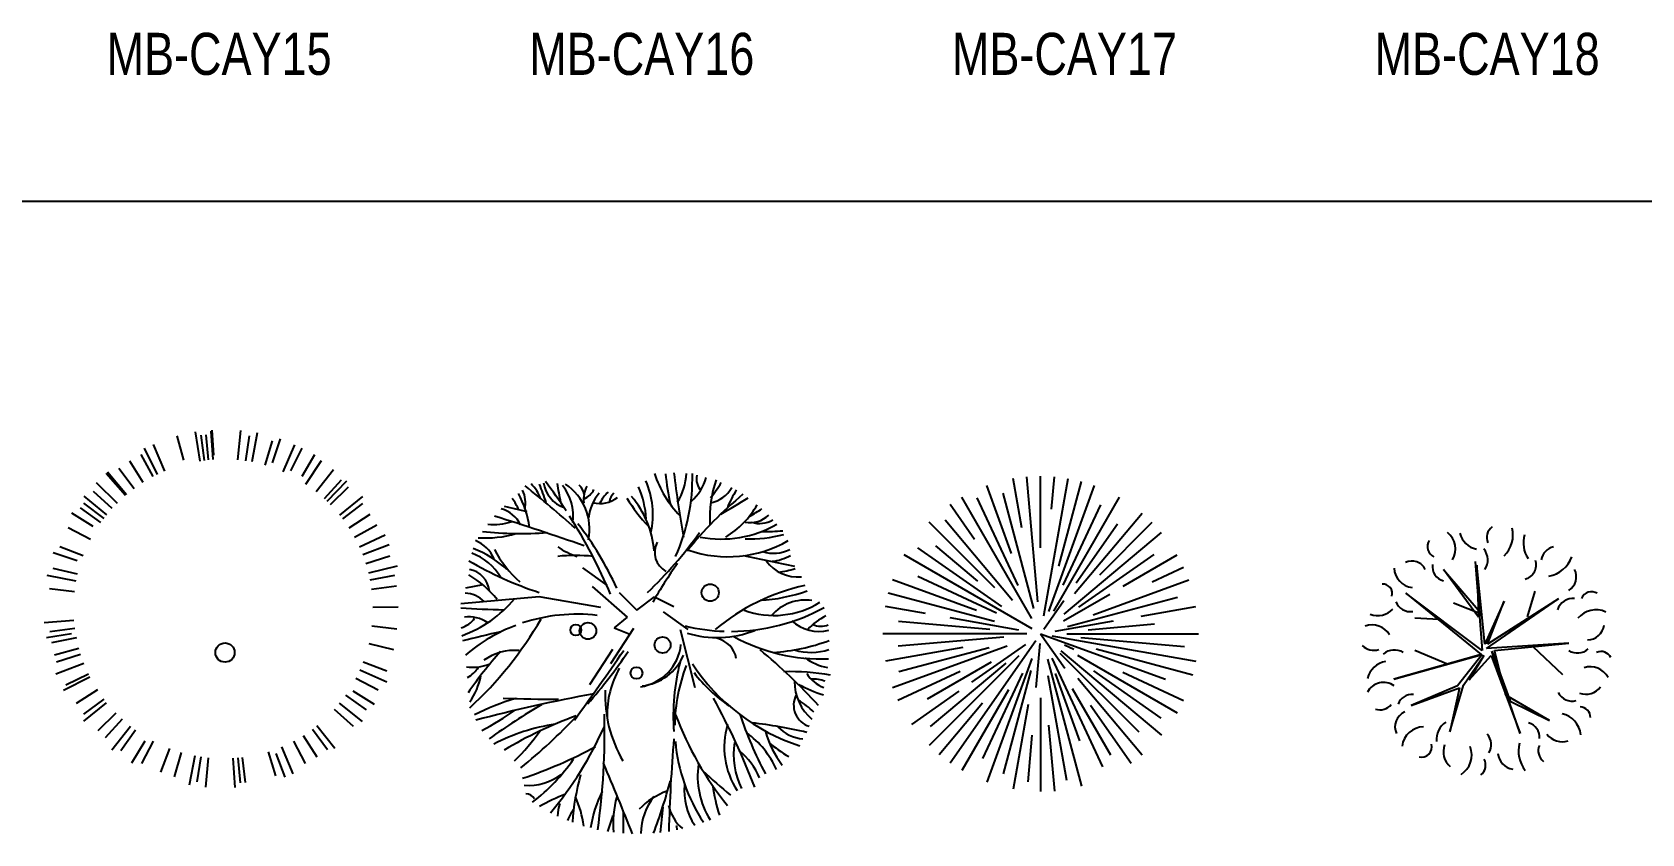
# Model space of a CAD drawing. Header units: millimetres. Extents: x 21129 to 2803301, y -510327 to 166837.
# Drawn here: x 280040 to 295348, y -115218 to -107597 of the extents above; entities that cross this region are included whole.
import ezdxf
from ezdxf.enums import TextEntityAlignment as Align

# ---------------------------------------------------------------- set-up
doc = ezdxf.new("R2010")
doc.units = ezdxf.units.MM
doc.layers.add('....13_TNT_F_TREE', color=76, linetype='Continuous', transparency=0.5)
doc.layers.add('....20_TNT_N_TEXT', color=9, linetype='Continuous')
doc.styles.add('.TNT_A_TXT_3_NOTE', font='uromans.shx', dxfattribs={"width": 0.8})

# ---------------------------------------------------------------- blocks, each defined once
blk = doc.blocks.new('mb-cay37')
for p, q in [((-134.8, 371.7), (-162.3, 527.6)), ((-84.4, 136.6), (-119.1, 533.3)), ((-75.5, 307.4), (-75.5, 535.2)), ((-65.5, 91.9), (11.3, 527.6)), ((-40.9, 430.6), (-31.9, 533.3)), ((-17.9, 250.2), (53.9, 518.2)), ((-103.8, 84.3), (-325.5, 468.2)), ((-147.2, 188.9), (-276.8, 466.8)), ((-168.4, 290.4), (-246.5, 505.1)), ((-97.1, 115.7), (-194.9, 480.6)), ((-49.6, 106.3), (95.5, 505.1)), ((-33.9, 107.4), (174.5, 468.2)), ((-284.8, 334.1), (-362.3, 444.8)), ((-3.7, 189.2), (115.1, 443.9)), ((31.5, 162.8), (245.9, 418.2)), ((-221, 180.7), (-429.1, 388.8)), ((-164.3, 141.1), (-378.3, 396)), ((37.3, 196.4), (168.4, 383.6)), ((111.6, 222.4), (278, 388.8)), ((-198.6, 121.4), (-464.8, 307.8)), ((-274.4, 202.1), (-408, 314.2)), ((-0.5, 98.1), (307.5, 356.6)), ((-102.5, 50.8), (-508.5, 285.2)), ((46, 120.3), (284.2, 287.1)), ((186, 186.2), (357.5, 285.2)), ((-279.2, 109.3), (-545.4, 206.2)), ((-215, 100.3), (-465.4, 217)), ((91.2, 95.9), (394.3, 206.2)), ((278.3, 200.2), (377.6, 246.5)), ((-221.9, 74.4), (-558.5, 164.6)), ((-3.4, 76.9), (143.3, 161.5)), ((-440.3, 99.5), (-567.9, 122)), ((-65, 50.3), (-1.8, 140.6)), ((9.6, 58), (358.2, 151.4)), ((243.4, 91.5), (416.9, 122)), ((-236.7, 49.3), (-526.2, 74.6)), ((-144.2, 47.3), (-361.9, 85.7)), ((-29.4, 43.4), (155.9, 76)), ((74.9, 48.4), (285.7, 66.8)), ((-119.4, 35.2), (-575.5, 35.2)), ((-192.4, 25), (-526.8, -4.3)), ((-91, 13.1), (-362.3, -374.4)), ((-124, 1.3), (-294.4, -118)), ((-78.2, 4.2), (-90.4, -134.6)), ((-75.5, 35.2), (320.5, -108.9)), ((-75.5, 35.2), (0.7, -73.6)), ((-40.3, 29), (416.9, -51.6)), ((0, 0), (29.4, -13.7)), ((7.8, 35.2), (424.5, 35.2)), ((51.6, 24.1), (380.1, -4.6)), ((-322.7, -8.4), (-567.9, -51.6)), ((-181.6, -3.4), (-545.4, -135.8)), ((-238.9, -8.6), (-525.2, -85.3)), ((-144.8, -34), (-429.1, -318.3)), ((-104, -43.1), (-246.5, -434.6)), ((-54, -45.3), (53.9, -447.7)), ((-39.6, -41.7), (121, -386.1)), ((-14.6, -25.7), (235.3, -275.6)), ((-11.7, -18.3), (307.5, -286.2)), ((41.4, -32.3), (357.5, -214.8)), ((100.2, -11.9), (407.4, -94.2)), ((-331, -83.9), (-528.7, -176.1)), ((-231.9, -55), (-434.8, -172.2)), ((-186.1, -57.6), (-425.7, -258.6)), ((-133.4, -88.9), (-259.5, -359.4)), ((-106.5, -80.4), (-194.4, -408.6)), ((-52.3, -96.3), (6.2, -428.1)), ((-29.7, -90.7), (47.8, -303.5)), ((92.1, -82.1), (305.8, -231.8)), ((185.1, -86.3), (377.6, -176.1)), ((-335.1, -146.6), (-485.1, -251.6)), ((-177.7, -141.8), (-325.5, -397.8)), ((24.6, -138.3), (145.6, -347.9)), ((42.4, -105.3), (245.9, -347.8)), ((-260, -184.6), (-396.9, -347.8)), ((-114.9, -188.2), (-162.3, -457.2)), ((-75.5, -167.1), (-75.5, -464.8)), ((82.6, -190.7), (211.3, -374.4)), ((-50.2, -254), (-31.9, -462.9)), ((-103.6, -286), (-116.6, -434.1))]:
    blk.add_line(p, q)
blk = doc.blocks.new('mb-cay36')
for p, q in [((-419.8, 365.9), (-302.6, 282.2)), ((-893.1, 285.4), (-976.3, 270.3)), ((-373.8, 278.7), (-206.5, 132.1)), ((-244.2, 249.4), (-160.5, 165.6)), ((-624.8, 228.4), (-997.2, 194.9)), ((-332, 178.2), (-624.8, 228.4)), ((-160.5, 165.6), (-76.8, 228.4)), ((-76.8, 228.4), (15.2, 182.4)), ((-35, 157.3), (82.2, 73.5)), ((-177.2, 77.7), (-286, -89.7)), ((-206.5, 132.1), (-269.3, 81.9)), ((-269.3, 81.9), (-198.1, 52.6)), ((44.5, 73.5), (115.6, -202.7)), ((-276.5, -21.6), (-385.3, -189.1))]:
    blk.add_line(p, q)
for centre, radius in [((188.2, 248.7), 40.9), ((-451, 71.1), 25.9), ((-393.3, 66.6), 39.7), ((-38.2, 0), 38.2), ((-162.5, -133.3), 28.1)]:
    blk.add_circle(centre, radius)
for centre, radius, start, end in [((-799.4, 629.5), 192.7, 20.15516, 45.13437), ((-456.3, 793.3), 149.4, 188.39027, 250.15368), ((-2508.5, -685.8), 2407.9, 33.36019, 37.40047), ((268, 870.5), 813.9, 187.24468, 193.55811), ((-481.7, 619.3), 397.4, 347.60357, 24.00272), ((418.4, 976.4), 521, 198.10609, 224.14039), ((1092.9, 916.2), 1121.7, 185.24668, 192.75934), ((5804, 1534.1), 5832.9, 187.04596, 190.08186), ((-804.1, 793), 907.5, 335.80125, 1.35835), ((-228, 835), 303.7, 329.1025, 356.2944), ((-64.9, 863.1), 243.2, 312.06784, 343.95331), ((203.6, 788.8), 81, 167.37808, 222.64089), ((766, 601), 580, 161.48287, 182.89612), ((-174.4, 1009.2), 477.7, 319.72136, 330.28693), ((-925.4, 562.6), 217.6, 21.36751, 37.68451), ((-1133.7, 495.2), 467.2, 7.86547, 28.76282), ((-827.2, 676.7), 136.8, 346.83023, 25.59701), ((-4363.1, -3843.1), 5884.7, 48.36338, 51.39979), ((-2954.9, -158.6), 2507, 19.49034, 21.59838), ((-694.2, 614.4), 230.7, 352.04542, 38.74324), ((-644.7, 550), 258.9, 348.97858, 55.8481), ((-476, 708.8), 64.7, 6.12273, 50.73334), ((-262.7, 689.6), 151.4, 154.28841, 185.11445), ((-453.9, 784.7), 100, 294.95723, 332.83167), ((-163.2, 577.1), 229.1, 140.65586, 172.97265), ((-336.2, 806), 133.9, 255.52279, 308.68128), ((-203.6, 614.8), 145.3, 129.81192, 155.85292), ((-226.6, 671.9), 65.4, 131.24108, 171.56798), ((438.4, 1085.2), 753.2, 210.88353, 223.78089), ((-537.5, 408.1), 460.9, 4.89339, 40.21431), ((-574.4, 568.2), 459.5, 3.89639, 23.53183), ((1513.2, -696.7), 1834.4, 129.60383, 141.48172), ((164.8, 817.5), 143.6, 280.50205, 331.10762), ((-963.6, 2790), 2478.3, 298.99757, 302.50824), ((681.9, 490.6), 442.9, 146.41589, 158.55821), ((-842.8, 508.6), 143.6, 26.07457, 74.94563), ((-187.6, 2953), 2371, 255.24393, 257.92965), ((-2508.5, -685.8), 2407.9, 22.6353, 32.63846), ((34.9, 885.5), 436.2, 301.38231, 329.86078), ((377.1, 715.6), 133.3, 260.0638, 312.04483), ((42.3, 1207.6), 682.8, 299.24055, 304.95695), ((-708.4, 2277.8), 1748, 263.87908, 273.97519), ((-840.2, 830.6), 258.3, 263.58614, 288.79204), ((-4423.9, -10928.9), 12085.6, 70.60967, 72.73546), ((-1637.3, -353.1), 1514.9, 24.30132, 37.82535), ((240.1, 1035.5), 531.8, 259.23437, 299.85201), ((422.3, 698.8), 121.3, 251.90282, 301.75031), ((448.3, 1531.1), 991.9, 269.18249, 274.91091), ((-991.1, 343.5), 165.3, 23.65497, 67.49077), ((-880.5, 1000.2), 491.7, 265.93441, 287.16483), ((-342.4, 740.9), 336, 234.61084, 252.23064), ((-1394.4, 1612.2), 1872.5, 313.29715, 324.84512), ((25.8, 439.8), 102.1, 151.86631, 241.83077), ((272.2, 991.9), 572.6, 251.0596, 300.06715), ((379.2, 1103.8), 599.7, 267.60098, 285.37315), ((-78.4, 1909.9), 1748.2, 239.73301, 251.78491), ((-1031.5, 192.2), 258.1, 29.78711, 70.69356), ((-1114.9, 3.6), 488, 46.59851, 68.81808), ((-351.6, 710.7), 550, 207.76782, 228.37522), ((-453.3, -360.8), 786.3, 83.89156, 96.10844), ((1513.2, -696.7), 1834.4, 143.80079, 150.61842), ((3157.4, 13395.3), 13271.3, 257.7687, 258.83847), ((489.2, 608.7), 172.9, 252.69344, 296.70969), ((603.2, 506.8), 183.1, 215.6814, 275.83651), ((459.5, 620.1), 223.6, 275.76927, 299.7407), ((-1218.7, -98.1), 503.1, 38.61023, 58.9827), ((-976.6, 245.8), 115.2, 6.09386, 80.23407), ((469, 727.6), 383.8, 276.43704, 288.63568), ((-980.1, 115), 130.6, 44.5348, 88.80391), ((852.6, -693.1), 999.1, 102.36803, 129.88788), ((379.4, 1023.9), 813, 273.26066, 289.37288), ((-722.6, 3945.7), 3778.7, 265.82685, 268.92508), ((-1189.8, 592.2), 582.3, 289.75112, 320.26631), ((286.6, 987.7), 923.2, 270.2118, 298.74452), ((491.4, 550.7), 410.3, 249.81863, 302.13738), ((642.2, -3.5), 217.2, 82.11169, 138.47653), ((-1027.7, 194.3), 116.8, 285.71864, 324.85967), ((-959.7, -29.2), 162.6, 56.25581, 97.33161), ((-445, -678.3), 824.5, 110.68591, 130.11974), ((-2183.1, 1032.2), 1811, 312.68503, 329.89181), ((-445, -678.3), 824.5, 83.29831, 108.30365), ((286.6, 987.7), 923.2, 256.40654, 268.04362), ((706, 255.2), 191, 227.04406, 283.75943), ((849.3, -102.1), 264.2, 114.80115, 138.44702), ((715.4, 177.8), 88.8, 243.93462, 292.45132), ((74496.3, -314806.7), 323749.5, 103.450144, 103.483316), ((-174.6, 23.6), 224.3, 277.90609, 354.56714), ((221, 525.4), 490, 253.02649, 291.43861), ((192.7, -86.7), 121.6, 10.49214, 76.9263), ((720.6, 817), 883.7, 241.55225, 271.90683), ((433.5, 868.2), 905.1, 273.44827, 290.68672), ((743.5, -1411.7), 2077.5, 138.35208, 145.26042), ((-744.1, -270.4), 244.6, 84.6013, 126.16937), ((-32018.7, 22249.4), 38822.5, 324.38637, 324.98449), ((-2270.8, 1367.5), 2496.9, 318.71273, 325.93552), ((-161.3, 45.6), 241.3, 276.15967, 337.22307), ((-1447.1, -2265), 2921.1, 42.60612, 50.13789), ((667.8, 231.2), 266.7, 252.91913, 288.55895), ((797.2, 157), 269.2, 234.06586, 258.95881), ((-939.6, 93.9), 200.1, 260.92622, 292.3088), ((-1041.5, -22.3), 152.6, 299.48628, 327.07772), ((-1215.2, -85.8), 318.7, 324.58327, 348.87041), ((161.5, -336.4), 464.2, 150.90241, 180.55237), ((1052.6, -337.3), 1040.1, 165.75623, 184.12279), ((834.9, -390.5), 815.4, 158.9816, 179.35299), ((913.1, 443), 969.5, 213.33141, 251.99813), ((719.7, 340.8), 770.2, 217.83069, 235.07143), ((573.7, -1132.9), 1006.1, 79.3372, 92.0254), ((791.6, -43.7), 171.5, 212.4573, 248.1612), ((302.5, -239.9), 614.1, 177.70611, 210.34966), ((825.5, -172.7), 237.1, 180.18765, 229.67299), ((947.9, 445.6), 718.1, 241.87012, 252.00163), ((681.4, -306.1), 143.7, 68.25519, 94.95407), ((-412.1, -1357.8), 1150.3, 106.49004, 116.88366), ((938.6, -7367.2), 7253.4, 100.35737, 104.89643), ((1527.3, -3846.4), 4157, 120.97619, 125.10402), ((-568.4, 5803), 6060.3, 267.84393, 270.33619), ((-2847.5, -1928.9), 3481, 21.10091, 28.78141), ((689.3, -286.4), 104.5, 152.03252, 253.18201), ((336.3, -692.1), 507.9, 47.20465, 57.80868), ((-1720.6, 1122.2), 1736.1, 298.30057, 304.44517), ((-410.2, -1300.6), 934.6, 98.59952, 117.40755), ((256.5, -2261.4), 2050, 110.13328, 120.76672), ((-2270.8, 1367.5), 2496.9, 308.60905, 316.93451), ((-3535.3, -418.5), 3221.3, 351.77958, 1.60416), ((1480.1, 215), 1556, 200.60316, 218.97569), ((632.4, -485.8), 377.6, 163.49284, 213.18474), ((2109.8, 262.5), 1876.3, 198.3542, 207.8138), ((91.2, -2831.1), 2478.8, 77.03939, 83.13242), ((-1433.7, 162.3), 993, 314.15214, 324.95851), ((-1887.6, 308.7), 1719.3, 319.95776, 336.13392), ((7713.2, -1086.9), 7724.7, 175.23737, 178.51078), ((123.7, -756.4), 412.8, 23.38068, 54.89543), ((921.4, -276), 490.3, 196.10364, 216.99807), ((642.8, -264.8), 181.8, 223.0657, 265.70223), ((-1400.3, 1445.1), 2192.4, 288.50874, 298.41332), ((834.9, -390.5), 815.4, 184.86178, 213.68956), ((666, -521.7), 366.6, 170.85804, 205.93846), ((116.4, -761.4), 332.8, 22.81789, 50.8878), ((794.6, -104.8), 485, 227.24768, 241.36582), ((-1190, -44), 882.2, 307.15573, 325.64826), ((-11584.8, -5390), 12256.1, 21.50246, 23.19555), ((520.2, -623.4), 392, 171.71045, 211.93748), ((2413.1, 1817.4), 3307.9, 226.89237, 229.9396), ((-676.1, -412.2), 255.8, 265.42576, 307.54734), ((659.8, -922.5), 1130.1, 164.32425, 175.96053), ((-2520.6, 25.3), 2607.2, 339.32891, 345.06857), ((360.8, -692.5), 296.4, 174.61136, 213.72436), ((1038.9, -550.3), 847.3, 187.92373, 197.7563), ((-691.7, -759.7), 52.8, 31.91236, 87.12544), ((-174.7, -1562.5), 913.1, 110.89404, 119.51082), ((-65.6, -871.2), 476.7, 165.77459, 173.02851), ((-868.2, -915.5), 457.9, 6.87606, 25.02422), ((192.3, -958.5), 580, 153.18347, 171.19592), ((208, -847.3), 481.4, 164.88357, 185.16169), ((108.4, -1033.4), 361.2, 110.185, 135.74587), ((167.8, -907.1), 310.3, 142.96439, 177.87133), ((186.4, -719.4), 201.2, 192.70256, 229.7476), ((-268.3, -925), 240.2, 143.62403, 157.75618), ((-1296, -514), 1063.9, 339.49837, 343.77735), ((-1410.4, -843.5), 1186.7, 357.49272, 2.39944), ((1812.5, -1021.9), 1866.6, 172.27037, 176.00453), ((-189.1, -891.9), 220.1, 3.42941, 8.76531)]:
    blk.add_arc(centre, radius, start, end)
blk = doc.blocks.new('mb-cay35')
for p, q in [((-114.1, 1012.7), (-92.1, 874.4)), ((-70.1, 877.6), (-85.3, 996.6)), ((-49.8, 879.8), (-61.6, 999.3)), ((-28.4, 881.6), (-37.5, 1017.1)), ((-25, 901.9), (-32.3, 1021.7)), ((89.4, 879.8), (103.1, 1019.2)), ((181.5, 1007.7), (154.9, 870.3)), ((-293.6, 810.6), (-355.2, 936.3)), ((-258.5, 826.6), (-312.1, 952.8)), ((-200.8, 994.2), (-169.7, 878.3)), ((126.9, 875.1), (144.9, 993.8)), ((219.8, 854.5), (253.6, 969.7)), ((289.9, 979.3), (251.8, 865.5)), ((304.5, 823.8), (360.6, 952.1)), ((341.9, 828.5), (394.8, 936.2)), ((-361, 772.9), (-425.2, 874.3)), ((-313.9, 800.2), (-370.1, 906.2)), ((454.3, 904), (393.1, 800.8)), ((412.4, 765.1), (486.4, 877)), ((-584.1, 772.3), (-484.8, 673.5)), ((-445.7, 710), (-537.2, 815.9)), ((-440.7, 714.3), (-531.3, 821)), ((-404.5, 743), (-476, 839.4)), ((461.4, 729.6), (544.7, 834.7)), ((500.6, 696.2), (581.6, 784.7)), ((513.7, 683.8), (606.8, 780.3)), ((-533.6, 619.2), (-642.4, 707.2)), ((-508.4, 648.7), (-597.4, 729.1)), ((530, 667.6), (616.1, 751.2)), ((574.1, 617.8), (683.1, 705.6)), ((-598.6, 562.8), (-700, 627)), ((-561.6, 582.2), (-659.6, 651.4)), ((-547.2, 601.8), (-642.8, 674.3)), ((587.8, 600.1), (683.6, 672.4)), ((618.1, 556.7), (719, 621.7)), ((-610.9, 501.4), (-717.3, 557)), ((644.1, 513.1), (749.4, 570.6)), ((-645.8, 423.6), (-758.1, 466.1)), ((667.1, 467.1), (789.1, 522.8)), ((682.9, 429.6), (808, 478.3)), ((-675.2, 400.6), (-789.2, 438.2)), ((697.7, 387.8), (812, 424.3)), ((-679.7, 303.4), (-818, 329.5)), ((-672.7, 336.2), (-789.4, 363.9)), ((846.9, 374.3), (710.9, 341)), ((717.9, 309.1), (835.7, 332.3)), ((-687.3, 252.9), (-806.5, 266.6)), ((725.2, 264.9), (844.2, 280.6)), ((731.3, 179.6), (851.3, 181)), ((-831.1, 107.5), (-690, 118.1)), ((-685.8, 78.3), (-804.8, 62.5)), ((726.7, 90.2), (845.9, 76.5)), ((-821.1, 35.6), (-702.6, 54.8)), ((-678.6, 34), (-796.3, 10.8)), ((712.1, 7), (828.8, -20.8)), ((-666.6, -16.9), (-782.3, -48.6)), ((-658.3, -44.7), (-772.6, -81.1)), ((-775.9, -137.9), (-643.5, -86.5)), ((-739.5, -214.3), (-614.7, -150.9)), ((-620.6, -139), (-728.6, -191.4)), ((797, -176.4), (669.2, -119.2)), ((685.2, -80.5), (797.4, -123)), ((-578.7, -213.6), (-679.7, -278.5)), ((739.4, -283.8), (637.9, -219.7)), ((650.3, -158.3), (756.6, -213.9)), ((-548.5, -257), (-644.3, -329.2)), ((-643.7, -362.5), (-534.7, -274.7)), ((547.8, -305.5), (636.8, -385.9)), ((681.8, -364.1), (573, -276)), ((601, -239), (699, -308.3)), ((-490.6, -324.4), (-576.7, -408.1)), ((-461.2, -353), (-542.3, -441.5)), ((-510.2, -497.8), (-422, -386.4)), ((-396.9, -405.4), (-467.1, -502.7)), ((-353.7, -457.6), (-415.9, -562.4)), ((-313.5, -457.2), (-369.7, -563.3)), ((353.2, -457.1), (409.5, -563.1)), ((400.4, -429.7), (464.6, -531.1)), ((443.8, -399.9), (515.3, -496.2)), ((550.9, -491.5), (464.6, -383.8)), ((-235.7, -492.7), (-278.7, -604.7)), ((-180.5, -511.4), (-214.2, -626.5)), ((-115.5, -527.1), (-142.3, -665.7)), ((-87.5, -532), (-105.5, -650.6)), ((109.5, -534.4), (124.6, -653.4)), ((232.8, -507.4), (268.7, -621.9)), ((313.4, -627.8), (272, -515.2)), ((352.6, -612.3), (297.9, -483.5)), ((-63.7, -676), (-50, -536.7)), ((77.2, -678.1), (67.7, -538.5)), ((89.2, -536.7), (100.9, -656.1))]:
    blk.add_line(p, q)
blk.add_circle((28.2, -36.1), 45.8)
blk = doc.blocks.new('MB-CAY38')
at = {"color": 0, "linetype": 'ByBlock'}
for p, q in [((-57.5, 396.5), (-23.7, -25.7)), ((-208.1, 358.5), (-23.7, 144.6)), ((-40.6, 131.9), (-208.1, 358.5)), ((-49, 379.6), (-40.6, 131.9)), ((-11, 3.8), (-49, 379.6)), ((-386.8, 245.9), (-27.9, -45.4)), ((-23.7, -25.7), (-386.8, 245.9)), ((191.7, 133.3), (228.3, 255.7)), ((-23.7, 144.6), (-160.2, 199.4)), ((80.4, 207.9), (-11, 3.8)), ((-2.6, -17.3), (339.3, 219.1)), ((339.3, 219.1), (1.6, 3.8)), ((1.6, 3.8), (80.4, 207.9)), ((-229.1, 120.6), (-344.5, 127.7)), ((388.6, 8.1), (-2.6, -17.3)), ((35.4, -25.7), (388.6, 8.1)), ((-444.5, -162.2), (-23.7, -45.4)), ((-27.9, -45.4), (-444.5, -162.2)), ((-185.4, -93.3), (-344.5, -25.7)), ((-23.7, -45.4), (-140.5, -194.6)), ((-112.4, -190.4), (-15.3, -49.6)), ((-85.6, -166.4), (18.5, -49.6)), ((-15.3, -49.6), (-85.6, -166.4)), ((18.5, -49.6), (156.4, -421.1)), ((22.7, -29.9), (110, -266.4)), ((156.4, -421.1), (22.7, -29.9)), ((88.9, -238.2), (35.4, -25.7)), ((217, -7.4), (357.7, -141.1)), ((-140.5, -194.6), (-361.4, -287.5)), ((-361.4, -287.5), (-132.1, -203)), ((-177.1, -412.7), (-112.4, -190.4)), ((-132.1, -203), (-177.1, -412.7)), ((297.1, -359.2), (88.9, -238.2)), ((110, -266.4), (297.1, -359.2))]:
    blk.add_line(p, q, dxfattribs=at)
for centre, radius, start, end in [((60.6, 510.2), 62.9, 125.40933, 202.71009), ((-13.7, 522.3), 136.5, 313.81169, 14.30773), ((-230, 467.1), 54.1, 146.81507, 244.01934), ((-251, 455.8), 100.2, 329.47372, 51.75859), ((-33.8, 552.7), 98.1, 192.30595, 259.6849), ((309.5, 484.6), 137.2, 163.46423, 212.79056), ((335.3, 388.8), 80.6, 104.10036, 168.46502), ((-357.3, 329), 69.9, 25.45365, 116.6852), ((-193.6, 370.3), 66.9, 168.8066, 257.6391), ((-76.6, 404.1), 79.7, 325.52479, 40.83273), ((164.2, 379.9), 68.8, 283.89139, 18.90395), ((268.7, 465.7), 141.4, 280.3005, 340.44765), ((-344.6, 370.1), 98.1, 183.31893, 263.19037), ((347.1, 323.9), 76.9, 302.58173, 27.17999), ((-495.8, 244.7), 44.2, 343.49335, 94.46973), ((496.6, 199.3), 53.5, 59.98145, 155.66759), ((-520.7, 241.1), 101.7, 249.72014, 315.64891), ((-364.6, 234.2), 75.8, 202.57231, 278.33354), ((409.9, 141.9), 79.6, 86.02822, 161.36976), ((516.8, 56.9), 110.2, 64.73526, 140.57812), ((-546.5, -0.8), 96, 30.94824, 110.57839), ((477.2, 103.4), 79.1, 270.25287, 353.52208), ((-539.6, 50.1), 75.6, 224.25765, 288.59266), ((-440.8, -108.1), 83.9, 60.50948, 129.29199), ((428.8, 39.8), 78, 238.87476, 311.21352), ((540.9, -84.7), 53.6, 28.19814, 112.19179), ((-462.2, -187.1), 110.8, 100.87616, 165.44791), ((489.4, -201.5), 97.6, 29.1952, 106.7189), ((-492.8, -265.9), 87.4, 54.97446, 151.37923), ((404.9, -189.5), 77.3, 208.80716, 283.91988), ((468.6, -143.8), 90.4, 251.37117, 321.75354), ((-509.8, -238.5), 70, 251.81925, 320.08176), ((-354.6, -309.7), 75, 87.17243, 157.23647), ((440.3, -344.8), 50.7, 359.25572, 87.62866), ((-360.3, -390), 78, 113.47529, 203.45596), ((-145, -447.6), 95.9, 122.88731, 186.72533), ((178.3, -437.6), 70.3, 353.64998, 74.65145), ((329.7, -439.7), 116.1, 6.54869, 76.89113), ((-299.3, -495.2), 106.6, 91.63276, 172.02679), ((-56.4, -473.8), 75.4, 328.78766, 41.59771), ((358.7, -363.3), 96.7, 218.69621, 286.24154), ((-312.4, -483.8), 49.3, 256.54191, 13.47743), ((-117.4, -507.5), 91.1, 159.11699, 230.36062), ((-182, -523.4), 108.7, 302.11699, 21.72753), ((135.4, -507.7), 84.6, 185.31956, 260.41897), ((296.8, -504.7), 148, 165.20711, 218.32175), ((307.3, -503.1), 64.3, 156.77542, 231.28797), ((-69.8, -570), 62.5, 309.74751, 26.0709)]:
    blk.add_arc(centre, radius, start, end, dxfattribs=at)

msp = doc.modelspace()

# ---------------------------------------------------------------- linework, layer by layer
at = {"layer": '....13_TNT_F_TREE'}
msp.add_line((221892.4, -109202.9), (305892.4, -109202.9), dxfattribs=at)

# ---------------------------------------------------------------- block references
for name, p, xscale, yscale, zscale in [('mb-cay35', (281817.6, -113422.9), 2, 2, 2), ('mb-cay36', (286112.2, -113422.9), 2, 2, 2), ('mb-cay37', (289857.6, -113422.9), 3, 3, 3), ('MB-CAY38', (293877.6, -113422.9), 2, 2, 2)]:
    msp.add_blockref(name, p, dxfattribs=dict(at, xscale=xscale, yscale=yscale, zscale=zscale))

# ---------------------------------------------------------------- texts
at = {"layer": '....20_TNT_N_TEXT', "style": '.TNT_A_TXT_3_NOTE', "width": 0.8}
for s, p in [('MB-CAY15', (281817.6, -108002.9)), ('MB-CAY16', (285837.6, -108002.9)), ('MB-CAY17', (289857.6, -108002.9)), ('MB-CAY18', (293877.6, -108002.9))]:
    msp.add_text(s, height=400, dxfattribs=at).set_placement(p, align=Align.CENTER)

doc.saveas('drawing.dxf')
